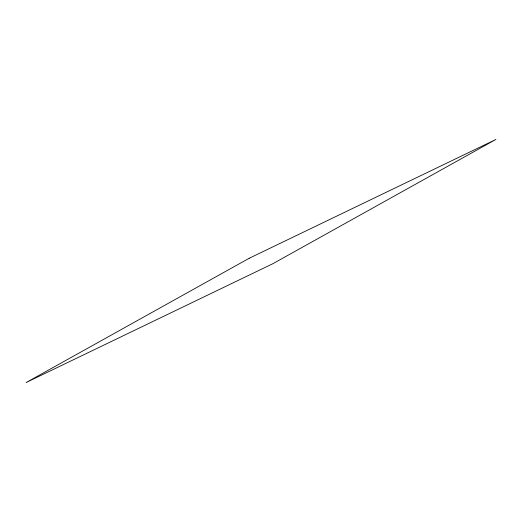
<?xml version="1.0" encoding="UTF-8"?>
<svg xmlns="http://www.w3.org/2000/svg" width="522" height="522" viewBox="0 0 522 522"><rect width="100%" height="100%" fill="white"/><g stroke="black" fill="none" stroke-linecap="round" stroke-linejoin="round"><path stroke-width="0.78" d="M249.196 258.266L26.1 382.548L272.804 263.734L495.9 139.452L249.196 258.266"/></g></svg>
